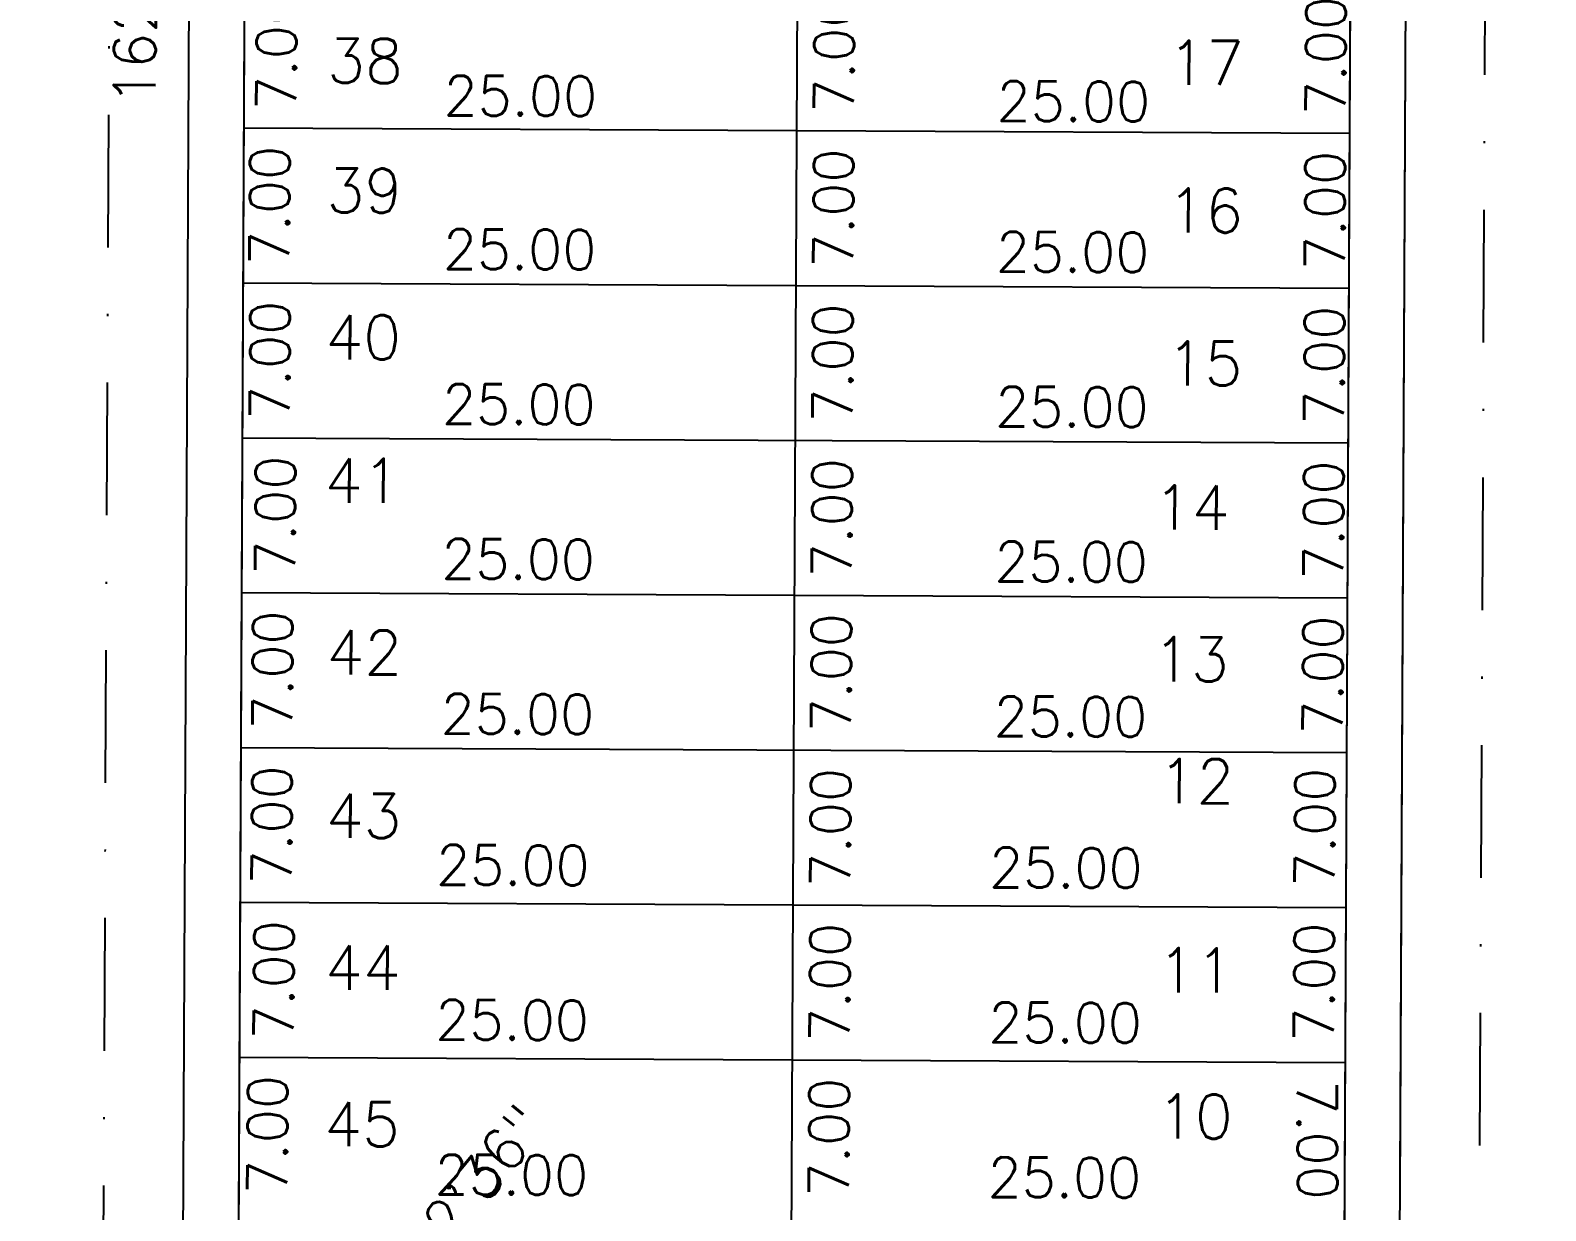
# Model space of a CAD drawing. Header units: millimetres. Extents: x -4430026 to 4783824, y 584 to 9593110.
# Drawn here: x 2307 to 2375.5, y 1817.7 to 1871.1 of the extents above; entities that cross this region are included whole.
import ezdxf
from ezdxf.enums import TextEntityAlignment as Align

# ---------------------------------------------------------------- set-up
doc = ezdxf.new("R2010")
doc.units = ezdxf.units.MM
doc.linetypes.add('DASHDOT', pattern=[1, 0.5, -0.25, 0, -0.25])
doc.linetypes.add('HIDDEN2', pattern=[0.1875, 0.125, -0.0625])
for name, color, linetype in [('Calçada', 1, 'Continuous'), ('Cota', 8, 'Continuous'), ('COTAS', 8, 'Continuous'), ('Lotes', 2, 'Continuous'), ('Numero de lotes', 5, 'Continuous'), ('Projeção', 8, 'HIDDEN2'), ('QUADRA', 4, 'Continuous')]:
    doc.layers.add(name, color=color, linetype=linetype)
doc.styles.add('arcad1', font='romans.shx')
doc.styles.add('ROMANS', font='romans.shx')
doc.dimstyles.new('BOLA100', dxfattribs={"dimscale": 0, "dimtxt": 1.9, "dimasz": 0.18, "dimexe": 0.18, "dimexo": 0.063, "dimgap": 0, "dimtad": 1, "dimzin": 4, "dimdsep": 46, "dimtxsty": 'ROMANS', "dimcen": 0.09, "dimse1": 1, "dimse2": 1, "dimsd1": 1, "dimsd2": 1, "dimclrt": 256, "dimaunit": 1, "dimadec": 4, "dimazin": 0, "dimtfac": 1.2, "dimtix": 1, "dimtmove": 2, "dimatfit": 3, "dimfxl": 1, "dimtvp": 2, "dimtolj": 1, "dimtzin": 4, "dimarcsym": 0})
doc.dimstyles.get("Standard").update_dxf_attribs({"dimtxt": 0.18, "dimasz": 0.18, "dimexe": 0.18, "dimexo": 0.0625, "dimgap": 0.09, "dimtad": 0, "dimtih": 1, "dimtoh": 1, "dimdec": 4, "dimzin": 0, "dimdsep": 46, "dimtxsty": 'Standard', "dimcen": 0.09, "dimadec": 0, "dimazin": 0, "dimtfac": 1, "dimtdec": 4, "dimtofl": 0, "dimtmove": 0, "dimatfit": 3, "dimfxl": 1, "dimtolj": 1, "dimtzin": 0, "dimarcsym": 0})

# ---------------------------------------------------------------- blocks, each defined once
blk = doc.blocks.new('*D13460')
at = {"layer": 'DEFPOINTS', "color": 0}
for p in [(2316.642, 1866.85), (2341.642, 1866.732), (2341.631, 1864.437)]:
    blk.add_point(p, dxfattribs=at)
at = {"layer": 'Cota', "color": 41, "insert": (2329.148, 1868.097), "char_height": 1.8, "attachment_point": 5, "rotation": 359.72858, "style": 'ROMANS'}
blk.add_mtext('\\A1;25.00', dxfattribs=at)
blk = doc.blocks.new('*D13461')
at = {"layer": 'DEFPOINTS', "color": 0}
for p in [(2341.642, 1866.604), (2366.641, 1866.486), (2366.63, 1864.191)]:
    blk.add_point(p, dxfattribs=at)
at = {"layer": 'Cota', "color": 41, "insert": (2354.148, 1867.851), "char_height": 1.8, "attachment_point": 5, "rotation": 359.72858, "style": 'ROMANS'}
blk.add_mtext('\\A1;25.00', dxfattribs=at)
blk = doc.blocks.new('*D13462')
at = {"layer": 'DEFPOINTS', "color": 0}
for p in [(2316.61, 1859.911), (2341.609, 1859.792), (2341.598, 1857.498)]:
    blk.add_point(p, dxfattribs=at)
at = {"layer": 'Cota', "color": 41, "insert": (2329.116, 1861.157), "char_height": 1.8, "attachment_point": 5, "rotation": 359.72858, "style": 'ROMANS'}
blk.add_mtext('\\A1;25.00', dxfattribs=at)
blk = doc.blocks.new('*D13463')
at = {"layer": 'DEFPOINTS', "color": 0}
for p in [(2341.609, 1859.792), (2366.609, 1859.674), (2366.598, 1857.38)]:
    blk.add_point(p, dxfattribs=at)
at = {"layer": 'Cota', "color": 41, "insert": (2354.115, 1861.039), "char_height": 1.8, "attachment_point": 5, "rotation": 359.72858, "style": 'ROMANS'}
blk.add_mtext('\\A1;25.00', dxfattribs=at)
blk = doc.blocks.new('*D13464')
at = {"layer": 'DEFPOINTS', "color": 0}
for p in [(2316.576, 1852.911), (2341.576, 1852.792), (2341.565, 1850.498)]:
    blk.add_point(p, dxfattribs=at)
at = {"layer": 'Cota', "color": 41, "insert": (2329.082, 1854.157), "char_height": 1.8, "attachment_point": 5, "rotation": 359.72858, "style": 'ROMANS'}
blk.add_mtext('\\A1;25.00', dxfattribs=at)
blk = doc.blocks.new('*D13465')
at = {"layer": 'DEFPOINTS', "color": 0}
for p in [(2341.576, 1852.792), (2366.576, 1852.674), (2366.565, 1850.38)]:
    blk.add_point(p, dxfattribs=at)
at = {"layer": 'Cota', "color": 41, "insert": (2354.082, 1854.039), "char_height": 1.8, "attachment_point": 5, "rotation": 359.72858, "style": 'ROMANS'}
blk.add_mtext('\\A1;25.00', dxfattribs=at)
blk = doc.blocks.new('*D13466')
at = {"layer": 'DEFPOINTS', "color": 0}
for p in [(2316.543, 1845.911), (2341.543, 1845.792), (2341.532, 1843.498)]:
    blk.add_point(p, dxfattribs=at)
at = {"layer": 'Cota', "color": 41, "insert": (2329.049, 1847.157), "char_height": 1.8, "attachment_point": 5, "rotation": 359.72858, "style": 'ROMANS'}
blk.add_mtext('\\A1;25.00', dxfattribs=at)
blk = doc.blocks.new('*D13467')
at = {"layer": 'DEFPOINTS', "color": 0}
for p in [(2341.543, 1845.792), (2366.543, 1845.674), (2366.532, 1843.38)]:
    blk.add_point(p, dxfattribs=at)
at = {"layer": 'Cota', "color": 41, "insert": (2354.049, 1847.039), "char_height": 1.8, "attachment_point": 5, "rotation": 359.72858, "style": 'ROMANS'}
blk.add_mtext('\\A1;25.00', dxfattribs=at)
blk = doc.blocks.new('*D13468')
at = {"layer": 'DEFPOINTS', "color": 0}
for p in [(2316.51, 1838.911), (2341.51, 1838.792), (2341.499, 1836.498)]:
    blk.add_point(p, dxfattribs=at)
at = {"layer": 'Cota', "color": 41, "insert": (2329.016, 1840.157), "char_height": 1.8, "attachment_point": 5, "rotation": 359.72858, "style": 'ROMANS'}
blk.add_mtext('\\A1;25.00', dxfattribs=at)
blk = doc.blocks.new('*D13469')
at = {"layer": 'DEFPOINTS', "color": 0}
for p in [(2341.51, 1838.792), (2366.509, 1838.674), (2366.499, 1836.38)]:
    blk.add_point(p, dxfattribs=at)
at = {"layer": 'Cota', "color": 41, "insert": (2354.016, 1840.039), "char_height": 1.8, "attachment_point": 5, "rotation": 359.72858, "style": 'ROMANS'}
blk.add_mtext('\\A1;25.00', dxfattribs=at)
blk = doc.blocks.new('*D13470')
at = {"layer": 'DEFPOINTS', "color": 0}
for p in [(2316.304, 1832.078), (2341.304, 1831.96), (2341.293, 1829.665)]:
    blk.add_point(p, dxfattribs=at)
at = {"layer": 'Cota', "color": 41, "insert": (2328.81, 1833.325), "char_height": 1.8, "attachment_point": 5, "rotation": 359.72858, "style": 'ROMANS'}
blk.add_mtext('\\A1;25.00', dxfattribs=at)
blk = doc.blocks.new('*D13471')
at = {"layer": 'DEFPOINTS', "color": 0}
for p in [(2341.304, 1831.96), (2366.303, 1831.841), (2366.292, 1829.547)]:
    blk.add_point(p, dxfattribs=at)
at = {"layer": 'Cota', "color": 41, "insert": (2353.81, 1833.206), "char_height": 1.8, "attachment_point": 5, "rotation": 359.72858, "style": 'ROMANS'}
blk.add_mtext('\\A1;25.00', dxfattribs=at)
blk = doc.blocks.new('*D13472')
at = {"layer": 'DEFPOINTS', "color": 0}
for p in [(2316.271, 1825.078), (2341.27, 1824.96), (2341.26, 1822.665)]:
    blk.add_point(p, dxfattribs=at)
at = {"layer": 'Cota', "color": 41, "insert": (2328.777, 1826.325), "char_height": 1.8, "attachment_point": 5, "rotation": 359.72858, "style": 'ROMANS'}
blk.add_mtext('\\A1;25.00', dxfattribs=at)
blk = doc.blocks.new('*D13473')
at = {"layer": 'DEFPOINTS', "color": 0}
for p in [(2341.27, 1824.96), (2366.27, 1824.841), (2366.259, 1822.547)]:
    blk.add_point(p, dxfattribs=at)
at = {"layer": 'Cota', "color": 41, "insert": (2353.776, 1826.206), "char_height": 1.8, "attachment_point": 5, "rotation": 359.72858, "style": 'ROMANS'}
blk.add_mtext('\\A1;25.00', dxfattribs=at)
blk = doc.blocks.new('*D13474')
at = {"layer": 'DEFPOINTS', "color": 0}
for p in [(2316.238, 1818.078), (2341.237, 1817.96), (2341.226, 1815.666)]:
    blk.add_point(p, dxfattribs=at)
at = {"layer": 'Cota', "color": 41, "insert": (2328.744, 1819.325), "char_height": 1.8, "attachment_point": 5, "rotation": 359.72858, "style": 'ROMANS'}
blk.add_mtext('\\A1;25.00', dxfattribs=at)
blk = doc.blocks.new('*D13475')
at = {"layer": 'DEFPOINTS', "color": 0}
for p in [(2341.237, 1817.96), (2366.237, 1817.841), (2366.226, 1815.547)]:
    blk.add_point(p, dxfattribs=at)
at = {"layer": 'Cota', "color": 41, "insert": (2353.743, 1819.206), "char_height": 1.8, "attachment_point": 5, "rotation": 359.72858, "style": 'ROMANS'}
blk.add_mtext('\\A1;25.00', dxfattribs=at)
blk = doc.blocks.new('*D13504')
at = {"layer": 'DEFPOINTS', "color": 0}
for p in [(2317.084, 1824.646), (2321.329, 1824.625), (2317.051, 1817.646)]:
    blk.add_point(p, dxfattribs=at)
at = {"layer": 'Cota', "color": 41, "insert": (2317.713, 1821.143), "char_height": 1.8, "attachment_point": 5, "rotation": 89.72858, "style": 'ROMANS'}
blk.add_mtext('\\A1;7.00', dxfattribs=at)
blk = doc.blocks.new('*D13505')
at = {"layer": 'DEFPOINTS', "color": 0}
for p in [(2317.752, 1831.642), (2321.616, 1831.624), (2317.718, 1824.643)]:
    blk.add_point(p, dxfattribs=at)
at = {"layer": 'Cota', "color": 41, "insert": (2317.999, 1828.141), "char_height": 1.8, "attachment_point": 5, "rotation": 89.72858, "style": 'ROMANS'}
blk.add_mtext('\\A1;7.00', dxfattribs=at)
blk = doc.blocks.new('*D13506')
at = {"layer": 'DEFPOINTS', "color": 0}
for p in [(2366.541, 1845.412), (2369.041, 1845.4), (2366.508, 1838.412)]:
    blk.add_point(p, dxfattribs=at)
at = {"layer": 'Cota', "color": 41, "insert": (2365.425, 1841.917), "char_height": 1.8, "attachment_point": 5, "rotation": 89.72858, "style": 'ROMANS'}
blk.add_mtext('\\A1;7.00', dxfattribs=at)
blk = doc.blocks.new('*D13507')
at = {"layer": 'DEFPOINTS', "color": 0}
for p in [(2366.575, 1852.411), (2369.075, 1852.4), (2366.541, 1845.412)]:
    blk.add_point(p, dxfattribs=at)
at = {"layer": 'Cota', "color": 41, "insert": (2365.458, 1848.917), "char_height": 1.8, "attachment_point": 5, "rotation": 89.72858, "style": 'ROMANS'}
blk.add_mtext('\\A1;7.00', dxfattribs=at)
blk = doc.blocks.new('*D13508')
at = {"layer": 'DEFPOINTS', "color": 0}
for p in [(2366.608, 1859.411), (2369.108, 1859.4), (2366.575, 1852.411)]:
    blk.add_point(p, dxfattribs=at)
at = {"layer": 'Cota', "color": 41, "insert": (2365.491, 1855.917), "char_height": 1.8, "attachment_point": 5, "rotation": 89.72858, "style": 'ROMANS'}
blk.add_mtext('\\A1;7.00', dxfattribs=at)
blk = doc.blocks.new('*D13509')
at = {"layer": 'DEFPOINTS', "color": 0}
for p in [(2366.641, 1866.411), (2369.141, 1866.399), (2366.608, 1859.411)]:
    blk.add_point(p, dxfattribs=at)
at = {"layer": 'Cota', "color": 41, "insert": (2365.524, 1862.917), "char_height": 1.8, "attachment_point": 5, "rotation": 89.72858, "style": 'ROMANS'}
blk.add_mtext('\\A1;7.00', dxfattribs=at)
blk = doc.blocks.new('*D13510')
at = {"layer": 'DEFPOINTS', "color": 0}
for p in [(2366.674, 1873.411), (2369.174, 1873.399), (2366.641, 1866.411)]:
    blk.add_point(p, dxfattribs=at)
at = {"layer": 'Cota', "color": 41, "insert": (2365.557, 1869.916), "char_height": 1.8, "attachment_point": 5, "rotation": 89.72858, "style": 'ROMANS'}
blk.add_mtext('\\A1;7.00', dxfattribs=at)
blk = doc.blocks.new('*D13517')
at = {"layer": 'DEFPOINTS', "color": 0}
for p in [(2316.509, 1838.648), (2321.528, 1838.625), (2316.476, 1831.649)]:
    blk.add_point(p, dxfattribs=at)
at = {"layer": 'Cota', "color": 41, "insert": (2317.911, 1835.142), "char_height": 1.8, "attachment_point": 5, "rotation": 89.72858, "style": 'ROMANS'}
blk.add_mtext('\\A1;7.00', dxfattribs=at)
blk = doc.blocks.new('*D13518')
at = {"layer": 'DEFPOINTS', "color": 0}
for p in [(2316.542, 1845.648), (2321.561, 1845.625), (2316.509, 1838.648)]:
    blk.add_point(p, dxfattribs=at)
at = {"layer": 'Cota', "color": 41, "insert": (2317.944, 1842.142), "char_height": 1.8, "attachment_point": 5, "rotation": 89.72858, "style": 'ROMANS'}
blk.add_mtext('\\A1;7.00', dxfattribs=at)
blk = doc.blocks.new('*D13519')
at = {"layer": 'DEFPOINTS', "color": 0}
for p in [(2318.292, 1852.64), (2321.687, 1852.624), (2318.259, 1845.64)]:
    blk.add_point(p, dxfattribs=at)
at = {"layer": 'Cota', "color": 41, "insert": (2318.071, 1849.141), "char_height": 1.8, "attachment_point": 5, "rotation": 89.72858, "style": 'ROMANS'}
blk.add_mtext('\\A1;7.00', dxfattribs=at)
blk = doc.blocks.new('*D13520')
at = {"layer": 'DEFPOINTS', "color": 0}
for p in [(2317.628, 1859.643), (2321.441, 1859.625), (2317.594, 1852.643)]:
    blk.add_point(p, dxfattribs=at)
at = {"layer": 'Cota', "color": 41, "insert": (2317.825, 1856.142), "char_height": 1.8, "attachment_point": 5, "rotation": 89.72858, "style": 'ROMANS'}
blk.add_mtext('\\A1;7.00', dxfattribs=at)
blk = doc.blocks.new('*D13521')
at = {"layer": 'DEFPOINTS', "color": 0}
for p in [(2318.219, 1866.641), (2321.428, 1866.625), (2318.186, 1859.641)]:
    blk.add_point(p, dxfattribs=at)
at = {"layer": 'Cota', "color": 41, "insert": (2317.811, 1863.143), "char_height": 1.8, "attachment_point": 5, "rotation": 89.72858, "style": 'ROMANS'}
blk.add_mtext('\\A1;7.00', dxfattribs=at)
blk = doc.blocks.new('*D13522')
at = {"layer": 'DEFPOINTS', "color": 0}
for p in [(2317.368, 1873.645), (2321.74, 1873.624), (2317.335, 1866.645)]:
    blk.add_point(p, dxfattribs=at)
at = {"layer": 'Cota', "color": 41, "insert": (2318.124, 1870.141), "char_height": 1.8, "attachment_point": 5, "rotation": 89.72858, "style": 'ROMANS'}
blk.add_mtext('\\A1;7.00', dxfattribs=at)
blk = doc.blocks.new('*D13530')
at = {"layer": 'DEFPOINTS', "color": 0}
for p in [(2344.218, 1824.517), (2346.718, 1824.505), (2341.324, 1817.531)]:
    blk.add_point(p, dxfattribs=at)
at = {"layer": 'Cota', "color": 41, "insert": (2343.101, 1821.022), "char_height": 1.8, "attachment_point": 5, "rotation": 89.72858, "style": 'ROMANS'}
blk.add_mtext('\\A1;7.00', dxfattribs=at)
blk = doc.blocks.new('*D13531')
at = {"layer": 'DEFPOINTS', "color": 0}
for p in [(2344.251, 1831.517), (2346.751, 1831.505), (2344.218, 1824.517)]:
    blk.add_point(p, dxfattribs=at)
at = {"layer": 'Cota', "color": 41, "insert": (2343.135, 1828.022), "char_height": 1.8, "attachment_point": 5, "rotation": 89.72858, "style": 'ROMANS'}
blk.add_mtext('\\A1;7.00', dxfattribs=at)
blk = doc.blocks.new('*D13532')
at = {"layer": 'DEFPOINTS', "color": 0}
for p in [(2344.284, 1838.517), (2346.784, 1838.505), (2344.251, 1831.517)]:
    blk.add_point(p, dxfattribs=at)
at = {"layer": 'Cota', "color": 41, "insert": (2343.168, 1835.022), "char_height": 1.8, "attachment_point": 5, "rotation": 89.72858, "style": 'ROMANS'}
blk.add_mtext('\\A1;7.00', dxfattribs=at)
blk = doc.blocks.new('*D13533')
at = {"layer": 'DEFPOINTS', "color": 0}
for p in [(2344.317, 1845.517), (2346.817, 1845.505), (2344.284, 1838.517)]:
    blk.add_point(p, dxfattribs=at)
at = {"layer": 'Cota', "color": 41, "insert": (2343.201, 1842.022), "char_height": 1.8, "attachment_point": 5, "rotation": 89.72858, "style": 'ROMANS'}
blk.add_mtext('\\A1;7.00', dxfattribs=at)
blk = doc.blocks.new('*D13534')
at = {"layer": 'DEFPOINTS', "color": 0}
for p in [(2344.351, 1852.517), (2346.851, 1852.505), (2344.317, 1845.517)]:
    blk.add_point(p, dxfattribs=at)
at = {"layer": 'Cota', "color": 41, "insert": (2343.234, 1849.022), "char_height": 1.8, "attachment_point": 5, "rotation": 89.72858, "style": 'ROMANS'}
blk.add_mtext('\\A1;7.00', dxfattribs=at)
blk = doc.blocks.new('*D13535')
at = {"layer": 'DEFPOINTS', "color": 0}
for p in [(2344.384, 1859.517), (2346.884, 1859.505), (2344.351, 1852.517)]:
    blk.add_point(p, dxfattribs=at)
at = {"layer": 'Cota', "color": 41, "insert": (2343.267, 1856.022), "char_height": 1.8, "attachment_point": 5, "rotation": 89.72858, "style": 'ROMANS'}
blk.add_mtext('\\A1;7.00', dxfattribs=at)
blk = doc.blocks.new('*D13536')
at = {"layer": 'DEFPOINTS', "color": 0}
for p in [(2344.417, 1866.517), (2346.917, 1866.505), (2344.384, 1859.517)]:
    blk.add_point(p, dxfattribs=at)
at = {"layer": 'Cota', "color": 41, "insert": (2343.3, 1863.022), "char_height": 1.8, "attachment_point": 5, "rotation": 89.72858, "style": 'ROMANS'}
blk.add_mtext('\\A1;7.00', dxfattribs=at)
blk = doc.blocks.new('*D13537')
at = {"layer": 'DEFPOINTS', "color": 0}
for p in [(2344.45, 1873.516), (2346.95, 1873.505), (2344.417, 1866.517)]:
    blk.add_point(p, dxfattribs=at)
at = {"layer": 'Cota', "color": 41, "insert": (2343.333, 1870.022), "char_height": 1.8, "attachment_point": 5, "rotation": 89.72858, "style": 'ROMANS'}
blk.add_mtext('\\A1;7.00', dxfattribs=at)
blk = doc.blocks.new('*D13681')
at = {"layer": 'DEFPOINTS', "color": 0}
for p in [(2366.144, 1831.53), (2368.644, 1831.518), (2366.111, 1824.53)]:
    blk.add_point(p, dxfattribs=at)
at = {"layer": 'Cota', "color": 41, "insert": (2365.028, 1828.035), "char_height": 1.8, "attachment_point": 5, "rotation": 89.72858, "style": 'ROMANS'}
blk.add_mtext('\\A1;7.00', dxfattribs=at)
blk = doc.blocks.new('*D13682')
at = {"layer": 'DEFPOINTS', "color": 0}
for p in [(2366.177, 1838.53), (2368.677, 1838.518), (2366.144, 1831.53)]:
    blk.add_point(p, dxfattribs=at)
at = {"layer": 'Cota', "color": 41, "insert": (2365.061, 1835.035), "char_height": 1.8, "attachment_point": 5, "rotation": 89.72858, "style": 'ROMANS'}
blk.add_mtext('\\A1;7.00', dxfattribs=at)
blk = doc.blocks.new('*D14084')
at = {"layer": 'DEFPOINTS', "color": 0, "linetype": 'ByBlock'}
for p in [(2310.951, 1953.2), (2310.184, 1791.151), (2312.293, 1791.141)]:
    blk.add_point(p, dxfattribs=at)
at = {"layer": 'COTAS', "linetype": 'ByBlock', "insert": (2311.727, 1872.17), "char_height": 1.9, "attachment_point": 5, "rotation": 89.72858, "style": 'ROMANS'}
blk.add_mtext('\\A1;162.05', dxfattribs=at)
blk = doc.blocks.new('*D14342')
at = {"layer": 'DEFPOINTS', "color": 0, "linetype": 'ByBlock'}
for p in [(2373.157, 1954.246), (2372.48, 1811.323), (2374.552, 1811.313)]:
    blk.add_point(p, dxfattribs=at)
at = {"layer": 'COTAS', "linetype": 'ByBlock', "insert": (2373.941, 1882.779), "char_height": 1.9, "attachment_point": 5, "rotation": 89.72858, "style": 'ROMANS'}
blk.add_mtext('\\A1;142.93', dxfattribs=at)
blk = doc.blocks.new('*D14360')
at = {"layer": 'DEFPOINTS', "color": 0, "linetype": 'ByBlock'}
for p in [(2313.152, 1859.128), (2313.152, 1859.128), (2487.524, 1858.695), (2453.715, 1795.454), (2453.351, 1755.445)]:
    blk.add_point(p, dxfattribs=at)
at = {"layer": 'COTAS', "linetype": 'ByBlock', "insert": (2458.575, 1810.997), "char_height": 1.9, "attachment_point": 5, "rotation": 71.68683, "style": 'ROMANS'}
blk.add_mtext('\\A1;36°20\'32"', dxfattribs=at)
blk = doc.blocks.new('*D14361')
at = {"layer": 'DEFPOINTS', "color": 0, "linetype": 'ByBlock'}
for p in [(2313.152, 1859.128), (2487.575, 1858.693), (2487.575, 1858.661)]:
    blk.add_point(p, dxfattribs=at)
at = {"layer": 'COTAS', "linetype": 'ByBlock', "insert": (2471.303, 1860.721), "char_height": 1.9, "attachment_point": 5, "rotation": 359.84669, "style": 'ROMANS'}
blk.add_mtext('\\A1;R174.4', dxfattribs=at)
blk = doc.blocks.new('*D13830')
at = {"layer": 'DEFPOINTS', "color": 0, "linetype": 'ByBlock'}
for p in [(2313.498, 1826.966), (2313.498, 1826.966), (2325.735, 1815.459), (2469.549, 1750.14), (2421.146, 1690.391)]:
    blk.add_point(p, dxfattribs=at)
at = {"layer": 'COTAS', "linetype": 'ByBlock', "insert": (2325.677, 1817.11), "char_height": 1.9, "attachment_point": 5, "rotation": 51.01676, "style": 'ROMANS'}
blk.add_mtext('\\A1;25°32\'36"', dxfattribs=at)
blk = doc.blocks.new('*D13836')
at = {"layer": 'DEFPOINTS', "color": 0, "linetype": 'ByBlock'}
for p in [(2313.635, 1826.948), (2424.147, 1692.809)]:
    blk.add_point(p, dxfattribs=at)
at = {"layer": 'COTAS', "linetype": 'ByBlock', "insert": (2405.119, 1715.905), "char_height": 1.9, "attachment_point": 5, "rotation": 309.48365, "style": 'ROMANS'}
blk.add_mtext('\\A1;R173.80', dxfattribs=at)
blk = doc.blocks.new('*D13837')
at = {"layer": 'DEFPOINTS', "color": 0, "linetype": 'ByBlock'}
for p in [(2306.995, 1838.827), (2460.221, 1756.801)]:
    blk.add_point(p, dxfattribs=at)
at = {"layer": 'COTAS', "linetype": 'ByBlock', "insert": (2433.838, 1770.925), "char_height": 1.9, "attachment_point": 5, "rotation": 331.83878, "style": 'ROMANS'}
blk.add_mtext('\\A1;R173.80', dxfattribs=at)
blk = doc.blocks.new('*D13972')
at = {"layer": 'DEFPOINTS', "color": 0}
for p in [(2361.542, 1824.368), (2366.442, 1824.412), (2366.504, 1817.411)]:
    blk.add_point(p, dxfattribs=at)
at = {"layer": 'Cota', "color": 41, "insert": (2365.173, 1820.9), "char_height": 1.8, "attachment_point": 5, "rotation": 270.50753, "style": 'ROMANS'}
blk.add_mtext('\\A1;7.00', dxfattribs=at)
blk = doc.blocks.new('*D8637')
at = {"layer": 'DEFPOINTS', "color": 0, "linetype": 'ByBlock'}
for p in [(2313.152, 1859.128), (2313.152, 1859.128), (2487.524, 1858.695), (2453.715, 1795.454), (2453.351, 1755.445)]:
    blk.add_point(p, dxfattribs=at)
at = {"layer": 'COTAS', "linetype": 'ByBlock', "insert": (2458.575, 1810.997), "char_height": 1.9, "attachment_point": 5, "rotation": 71.68683, "style": 'ROMANS'}
blk.add_mtext('\\A1;36°20\'32"', dxfattribs=at)
blk = doc.blocks.new('*D8670')
at = {"layer": 'DEFPOINTS', "color": 0, "linetype": 'ByBlock'}
for p in [(2306.995, 1838.827), (2460.221, 1756.801)]:
    blk.add_point(p, dxfattribs=at)
at = {"layer": 'COTAS', "linetype": 'ByBlock', "insert": (2433.838, 1770.925), "char_height": 1.9, "attachment_point": 5, "rotation": 331.83878, "style": 'ROMANS'}
blk.add_mtext('\\A1;R173.80', dxfattribs=at)

msp = doc.modelspace()

# ---------------------------------------------------------------- linework, layer by layer
at = {"layer": 'Calçada'}
for p, q in [((2368.884, 1812.126, 2.439), (2369.511, 1944.513, 2.439)), ((2368.914, 1818.558, 2.439), (2369.511, 1944.513, 2.439)), ((2313.828, 1800.491, 2.439), (2314.507, 1943.798, 2.439)), ((2368.914, 1818.558, 2.439), (2368.914, 1818.558, 2.439))]:
    msp.add_line(p, q, dxfattribs=at)
at = {"layer": 'Lotes'}
for p, q in [((2341.34, 1803.002, 2.439), (2341.904, 1922.09, 2.439)), ((2316.641, 1866.648, 2.439), (2366.641, 1866.411, 2.439)), ((2316.608, 1859.648, 2.439), (2366.608, 1859.411, 2.439)), ((2316.575, 1852.648, 2.439), (2366.575, 1852.411, 2.439)), ((2316.542, 1845.648, 2.439), (2366.541, 1845.412, 2.439)), ((2316.509, 1838.648, 2.439), (2366.508, 1838.412, 2.439)), ((2316.476, 1831.649, 2.439), (2366.475, 1831.412, 2.439)), ((2316.442, 1824.649, 2.439), (2366.442, 1824.412, 2.439))]:
    msp.add_line(p, q, dxfattribs=at)
at = {"layer": 'Projeção', "linetype": 'DASHDOT', "ltscale": 12}
for p, q in [((2372.524, 1820.655, 2.439), (2373.157, 1954.316, 2.439)), ((2310.229, 1800.74, 2.439), (2310.951, 1953.2, 2.439))]:
    msp.add_line(p, q, dxfattribs=at)
at = {"layer": 'QUADRA'}
msp.add_line((2366.384, 1812.138, 2.439), (2367.011, 1944.525, 2.439), dxfattribs=at)
at = {"layer": 'QUADRA', "elevation": 2.439}
msp.add_lwpolyline([(2367.028, 1948.105), (2317.023, 1947.208), (2316.288, 1792.126), (2329.052, 1755.788, -0.000447), (2355.428, 1765.012, -0.032098), (2372.937, 1769.883), (2366.581, 1809.582, -0.040897), (2366.384, 1812.138)], format="xyb", close=True, dxfattribs=at)
msp.add_lwpolyline([(2366.414, 1818.57), (2367.028, 1948.105), (2317.023, 1947.208), (2316.328, 1800.428)], dxfattribs=at)

# ---------------------------------------------------------------- texts
at = {"layer": 'Numero de lotes', "style": 'arcad1'}
for s, p in [('38', (2322.128, 1869.679, 2.439)), ('17', (2360.146, 1869.595, 2.439)), ('39', (2322.1, 1863.816, 2.439)), ('16', (2360.114, 1862.915, 2.439)), ('40', (2322.045, 1857.186, 2.439)), ('15', (2360.082, 1856.005, 2.439)), ('41', (2322.014, 1850.703, 2.439)), ('14', (2359.494, 1849.494, 2.439)), ('42', (2322.093, 1842.943, 2.439)), ('13', (2359.461, 1842.63, 2.439)), ('12', (2359.713, 1837.125, 2.439)), ('43', (2322.058, 1835.554, 2.439)), ('44', (2322.025, 1828.694, 2.439)), ('11', (2359.673, 1828.57, 2.439)), ('10', (2359.641, 1821.965, 2.439)), ('45', (2321.992, 1821.615, 2.439))]:
    msp.add_text(s, height=2, rotation=359.72858, dxfattribs=at).set_placement(p, align=Align.MIDDLE_CENTER)

# ---------------------------------------------------------------- dimensions: what is measured, and where the dimension line sits
at = {"layer": 'Cota'}
for p1, p2, distance, picture, middle in [((2317.335, 1866.645, 2.439), (2317.368, 1873.645, 2.439), -4.372, '*D13522', (2318.124, 1870.141, 2.439)), ((2316.642, 1866.85, 2.439), (2341.642, 1866.732, 2.439), -2.294, '*D13460', (2329.148, 1868.097, 2.439)), ((2318.186, 1859.641, 2.439), (2318.219, 1866.641, 2.439), -3.209, '*D13521', (2317.811, 1863.143, 2.439)), ((2316.61, 1859.911, 2.439), (2341.609, 1859.792, 2.439), -2.294, '*D13462', (2329.116, 1861.157, 2.439)), ((2317.594, 1852.643, 2.439), (2317.628, 1859.643, 2.439), -3.814, '*D13520', (2317.825, 1856.142, 2.439)), ((2316.576, 1852.911, 2.439), (2341.576, 1852.792, 2.439), -2.294, '*D13464', (2329.082, 1854.157, 2.439)), ((2318.259, 1845.64, 2.439), (2318.292, 1852.64, 2.439), -3.395, '*D13519', (2318.071, 1849.141, 2.439)), ((2316.543, 1845.911, 2.439), (2341.543, 1845.792, 2.439), -2.294, '*D13466', (2329.049, 1847.157, 2.439)), ((2316.51, 1838.911, 2.439), (2341.51, 1838.792, 2.439), -2.294, '*D13468', (2329.016, 1840.157, 2.439)), ((2316.476, 1831.649, 2.439), (2316.509, 1838.648, 2.439), -5.019, '*D13517', (2317.911, 1835.142, 2.439)), ((2316.304, 1832.078, 2.439), (2341.304, 1831.96, 2.439), -2.294, '*D13470', (2328.81, 1833.325, 2.439)), ((2317.718, 1824.643, 2.439), (2317.752, 1831.642, 2.439), -3.864, '*D13505', (2317.999, 1828.141, 2.439)), ((2316.271, 1825.078, 2.439), (2341.27, 1824.96, 2.439), -2.294, '*D13472', (2328.777, 1826.325, 2.439)), ((2317.051, 1817.646, 2.439), (2317.084, 1824.646, 2.439), -4.245, '*D13504', (2317.713, 1821.143, 2.439)), ((2366.504, 1817.411, 2.439), (2366.442, 1824.412, 2.439), 4.9, '*D13972', (2365.173, 1820.9, 2.439)), ((2316.238, 1818.078, 2.439), (2341.237, 1817.96, 2.439), -2.294, '*D13474', (2328.744, 1819.325, 2.439))]:
    dim = msp.add_aligned_dim(p1=p1, p2=p2, distance=distance, dimstyle='Standard', override={"dimtxt": 1.8, "dimexo": 0.063, "dimgap": 0, "dimtih": 0, "dimtoh": 0, "dimdec": 2, "dimzin": 4, "dimtxsty": 'ROMANS', "dimse1": 1, "dimse2": 1, "dimsd1": 1, "dimsd2": 1, "dimclrt": 41, "dimtfac": 1.2, "dimtdec": 2, "dimtix": 1, "dimtofl": 1, "dimtmove": 2, "dimfxl": 0.18, "dimfxlon": 1, "dimtvp": 2, "dimtzin": 4}, dxfattribs=at)
    dim.commit()
    dim.dimension.update_dxf_attribs({"geometry": picture, "text_midpoint": middle})
for base, p1, p2, angle, picture, middle in [((2346.95, 1873.505, 2.439), (2344.417, 1866.517, 2.439), (2344.45, 1873.516, 2.439), 269.72858, '*D13537', (2343.333, 1870.022, 2.439)), ((2369.174, 1873.399, 2.439), (2366.641, 1866.411, 2.439), (2366.674, 1873.411, 2.439), 269.72858, '*D13510', (2365.557, 1869.916, 2.439)), ((2366.63, 1864.191, 2.439), (2341.642, 1866.604, 2.439), (2366.641, 1866.486, 2.439), 179.72858, '*D13461', (2354.148, 1867.851, 2.439)), ((2346.917, 1866.505, 2.439), (2344.384, 1859.517, 2.439), (2344.417, 1866.517, 2.439), 269.72858, '*D13536', (2343.3, 1863.022, 2.439)), ((2369.141, 1866.399, 2.439), (2366.608, 1859.411, 2.439), (2366.641, 1866.411, 2.439), 269.72858, '*D13509', (2365.524, 1862.917, 2.439)), ((2366.598, 1857.38, 2.439), (2341.609, 1859.792, 2.439), (2366.609, 1859.674, 2.439), 179.72858, '*D13463', (2354.115, 1861.039, 2.439)), ((2346.884, 1859.505, 2.439), (2344.351, 1852.517, 2.439), (2344.384, 1859.517, 2.439), 269.72858, '*D13535', (2343.267, 1856.022, 2.439)), ((2369.108, 1859.4, 2.439), (2366.575, 1852.411, 2.439), (2366.608, 1859.411, 2.439), 269.72858, '*D13508', (2365.491, 1855.917, 2.439)), ((2366.565, 1850.38, 2.439), (2341.576, 1852.792, 2.439), (2366.576, 1852.674, 2.439), 179.72858, '*D13465', (2354.082, 1854.039, 2.439)), ((2346.851, 1852.505, 2.439), (2344.317, 1845.517, 2.439), (2344.351, 1852.517, 2.439), 269.72858, '*D13534', (2343.234, 1849.022, 2.439)), ((2369.075, 1852.4, 2.439), (2366.541, 1845.412, 2.439), (2366.575, 1852.411, 2.439), 269.72858, '*D13507', (2365.458, 1848.917, 2.439)), ((2366.532, 1843.38, 2.439), (2341.543, 1845.792, 2.439), (2366.543, 1845.674, 2.439), 179.72858, '*D13467', (2354.049, 1847.039, 2.439)), ((2321.561, 1845.625, 2.439), (2316.509, 1838.648, 2.439), (2316.542, 1845.648, 2.439), 269.72858, '*D13518', (2317.944, 1842.142, 2.439)), ((2346.817, 1845.505, 2.439), (2344.284, 1838.517, 2.439), (2344.317, 1845.517, 2.439), 269.72858, '*D13533', (2343.201, 1842.022, 2.439)), ((2369.041, 1845.4, 2.439), (2366.508, 1838.412, 2.439), (2366.541, 1845.412, 2.439), 269.72858, '*D13506', (2365.425, 1841.917, 2.439)), ((2366.499, 1836.38, 2.439), (2341.51, 1838.792, 2.439), (2366.509, 1838.674, 2.439), 179.72858, '*D13469', (2354.016, 1840.039, 2.439)), ((2346.784, 1838.505, 2.439), (2344.251, 1831.517, 2.439), (2344.284, 1838.517, 2.439), 269.72858, '*D13532', (2343.168, 1835.022, 2.439)), ((2368.677, 1838.518, 2.439), (2366.144, 1831.53, 2.439), (2366.177, 1838.53, 2.439), 269.72858, '*D13682', (2365.061, 1835.035, 2.439)), ((2366.292, 1829.547, 2.439), (2341.304, 1831.96, 2.439), (2366.303, 1831.841, 2.439), 179.72858, '*D13471', (2353.81, 1833.206, 2.439)), ((2346.751, 1831.505, 2.439), (2344.218, 1824.517, 2.439), (2344.251, 1831.517, 2.439), 269.72858, '*D13531', (2343.135, 1828.022, 2.439)), ((2368.644, 1831.518, 2.439), (2366.111, 1824.53, 2.439), (2366.144, 1831.53, 2.439), 269.72858, '*D13681', (2365.028, 1828.035, 2.439)), ((2366.259, 1822.547, 2.439), (2341.27, 1824.96, 2.439), (2366.27, 1824.841, 2.439), 179.72858, '*D13473', (2353.776, 1826.206, 2.439)), ((2346.718, 1824.505, 2.439), (2341.324, 1817.531, 2.439), (2344.218, 1824.517, 2.439), 269.72858, '*D13530', (2343.101, 1821.022, 2.439)), ((2366.226, 1815.547, 2.439), (2341.237, 1817.96, 2.439), (2366.237, 1817.841, 2.439), 179.72858, '*D13475', (2353.743, 1819.206, 2.439))]:
    dim = msp.add_linear_dim(base=base, p1=p1, p2=p2, angle=angle, dimstyle='Standard', override={"dimtxt": 1.8, "dimexo": 0.063, "dimgap": 0, "dimtih": 0, "dimtoh": 0, "dimdec": 2, "dimzin": 4, "dimtxsty": 'ROMANS', "dimse1": 1, "dimse2": 1, "dimsd1": 1, "dimsd2": 1, "dimclrt": 41, "dimtfac": 1.2, "dimtdec": 2, "dimtix": 1, "dimtofl": 1, "dimtmove": 2, "dimfxl": 0.18, "dimfxlon": 1, "dimtvp": 2, "dimtzin": 4}, dxfattribs=at)
    dim.commit()
    dim.dimension.update_dxf_attribs({"geometry": picture, "text_midpoint": middle})
at = {"layer": 'COTAS', "linetype": 'ByBlock'}
for p1, p2, distance, picture, middle in [((2373.1571, 1954.2459, 2.4392), (2372.48, 1811.3225, 2.4392), 2.0724, '*D14342', (2373.9409, 1882.7789, 2.4392)), ((2310.951, 1953.2, 2.439), (2310.184, 1791.151, 2.439), 2.109, '*D14084', (2311.727, 1872.17, 2.439))]:
    dim = msp.add_aligned_dim(p1=p1, p2=p2, distance=distance, dimstyle='BOLA100', override={"dimscale": 1, "dimfxl": 0.18}, dxfattribs=at)
    dim.commit()
    dim.dimension.update_dxf_attribs({"geometry": picture, "text_midpoint": middle})
dim = msp.add_linear_dim(base=(2487.575, 1858.693, 2.439), p1=(2313.152, 1859.128, 2.439), p2=(2487.575, 1858.661, 2.439), angle=359.84669, text='R174.4', dimstyle='BOLA100', override={"dimscale": 1, "dimfxl": 0.18}, dxfattribs=at)
dim.commit()
dim.dimension.update_dxf_attribs({"geometry": '*D14361', "text_midpoint": (2471.303, 1860.721, 2.439), "dimtype": 161})
for base, line1, line2, override, picture, middle in [((2453.715, 1795.454), ((2313.152, 1859.128, 2.439), (2453.351, 1755.445, 2.439)), ((2313.152, 1859.128, 2.439), (2487.524, 1858.695, 2.439)), {"dimscale": 1, "dimdec": 0, "dimazin": 1, "dimfxl": 0.18}, '*D14360', (2458.575, 1810.997, 2.439)), ((2453.715, 1795.454), ((2313.152, 1859.128, 2.439), (2453.351, 1755.445, 2.439)), ((2313.152, 1859.128, 2.439), (2487.524, 1858.695, 2.439)), {"dimscale": 1, "dimdec": 0, "dimazin": 1, "dimfxl": 0.18}, '*D8637', (2458.575, 1810.997, 2.439)), ((2325.735, 1815.459), ((2313.498, 1826.966, 2.439), (2469.549, 1750.14, 2.439)), ((2421.146, 1690.391, 2.439), (2313.498, 1826.966, 2.439)), {"dimscale": 1, "dimdec": 0, "dimazin": 1}, '*D13830', (2325.677, 1817.11, 2.439))]:
    dim = msp.add_angular_dim_2l(base=base, line1=line1, line2=line2, dimstyle='BOLA100', override=override, dxfattribs=at)
    dim.commit()
    dim.dimension.update_dxf_attribs({"geometry": picture, "text_midpoint": middle})
for center, mpoint, picture, middle in [((2306.995, 1838.827, 2.439), (2460.221, 1756.801, 2.439), '*D13837', (2433.838, 1770.925, 2.439)), ((2306.995, 1838.827, 2.439), (2460.221, 1756.801, 2.439), '*D8670', (2433.838, 1770.925, 2.439)), ((2313.635, 1826.948, 2.439), (2424.147, 1692.809, 2.439), '*D13836', (2405.119, 1715.905, 2.439))]:
    dim = msp.add_radius_dim(center=center, mpoint=mpoint, dimstyle='BOLA100', override={"dimscale": 1}, dxfattribs=at)
    dim.commit()
    dim.dimension.update_dxf_attribs({"geometry": picture, "text_midpoint": middle, "dimtype": 164})

doc.saveas('drawing.dxf')
